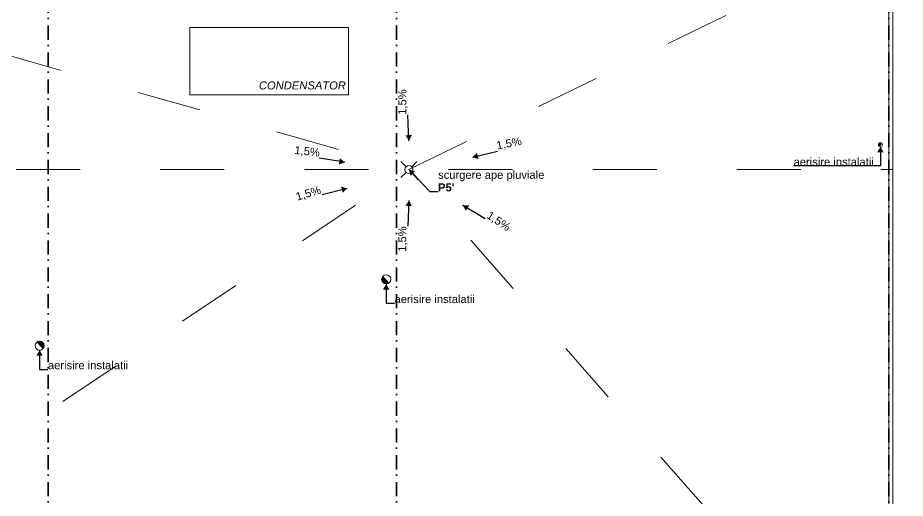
# Model space of a CAD drawing. Header units: millimetres. Extents: x 1322820 to 1391563, y 1051909 to 1098256.
# Drawn here: x 1361349 to 1372432, y 1059466 to 1065464 of the extents above; entities that cross this region are included whole.
import ezdxf
from ezdxf.enums import TextEntityAlignment as Align

# ---------------------------------------------------------------- set-up
doc = ezdxf.new("R2010")
doc.units = ezdxf.units.MM
doc.header["$MEASUREMENT"] = 0
doc.set_wipeout_variables(frame=1)
for name, pattern in [('AStair_dashed', [1800, 800, -1000]), ('Dot & Dashed', [335.138881, 176.388884, -88.194442, 0, -70.555556]), ('Wipeout_Contour', [1000, 0, -1000])]:
    doc.linetypes.add(name, pattern=pattern)
doc.layers.get('0').update_dxf_attribs({"true_color": 0x787878})
for name, color, linetype, lineweight, true_color in [('arhitectura - adnotatii_Pen_No__1', 7, 'Continuous', 13, 0x787878), ('arhitectura - ghena_Pen_No__21', 7, 'Continuous', 20, 0x787878), ('instalatii - echipamente_Pen_No__2', 7, 'Continuous', 13, 0x787878), ('instalatii - echipamente_Pen_No__21', 7, 'Continuous', 20, 0x787878), ('instalatii - echipamente_Pen_No__244', 7, 'Continuous', 13, 0x787878), ('New_arhitectura - axe_Pen_No__201', 7, 'Continuous', 35, 0x787878), ('New_arhitectura - desen 2D_Pen_No__2', 7, 'Continuous', 13, 0x787878), ('New_arhitectura - sort tabla_Pen_No__21', 7, 'Continuous', 20, 0x787878), ('New_instalatii - echipamente_Pen_No__1', 7, 'Continuous', 13, 0x787878), ('New_instalatii - echipamente_Pen_No__21', 7, 'Continuous', 20, 0x787878), ('New_rezistenta - atic_Pen_No__1', 7, 'Continuous', 13, 0x787878)]:
    doc.layers.add(name, color=color, linetype=linetype, lineweight=lineweight, true_color=true_color)
for name, color, linetype, true_color in [('arhitectura - ghena', 7, 'Continuous', 0x787878), ('New_arhitectura - axe', 7, 'Continuous', 0x787878), ('New_arhitectura - sort tabla', 7, 'Continuous', 0x787878), ('New_rezistenta - atic', 7, 'Continuous', 0x787878)]:
    doc.layers.add(name, color=color, linetype=linetype, true_color=true_color)
doc.styles.add('GENERATED_STYLE_1', font='arialbd.ttf')
doc.styles.add('GENERATED_STYLE_2', font='arial.ttf')
doc.styles.add('GENERATED_STYLE_3', font='ariali.ttf')
doc.dimstyles.new('GENERATED_STYLE__2', dxfattribs={"dimtxt": 0.18, "dimasz": 76, "dimexe": 0.18, "dimexo": 0.0625, "dimgap": 0.09, "dimtad": 0, "dimtih": 1, "dimtoh": 1, "dimdec": 4, "dimzin": 0, "dimdsep": 46, "dimcen": 0.09, "dimadec": 0, "dimazin": 0, "dimtfac": 1, "dimtdec": 4, "dimtmove": 0, "dimatfit": 3, "dimldrblk": 'ARROWHEAD_16', "dimfxl": 1, "dimtolj": 1, "dimtzin": 0, "dimarcsym": 0})

# ---------------------------------------------------------------- blocks, each defined once
blk = doc.blocks.new('Slab_1_1', base_point=(1346479, 1090721))
at = {"layer": 'New_arhitectura - sort tabla_Pen_No__21', "color": 7, "linetype": 'Continuous', "lineweight": 20, "flags": 128}
blk.add_lwpolyline([(1346479, 1090721), (1326679, 1090721), (1326679, 1075929), (1355429, 1075929), (1355429, 1056171), (1372849, 1056171), (1372849, 1096121), (1355279, 1096121), (1355279, 1089269), (1355829, 1089269), (1355829, 1095571), (1372229, 1095571), (1372229, 1056721), (1355979, 1056721), (1355979, 1076471), (1327229, 1076471), (1327229, 1090171), (1346479, 1090171)], close=True, dxfattribs=at)
blk = doc.blocks.new('Wall_24_1', base_point=(1372279, 1056671))
at = {"color": 254, "linetype": 'Wipeout_Contour', "lineweight": 0, "ltscale": 6976320.811460949}
blk.add_wipeout([(1372529, 1056671), (1372529, 1095621), (1372279, 1095621), (1372279, 1056671)], dxfattribs=at).dxf.layer = 'New_rezistenta - atic'
at = {"layer": 'New_rezistenta - atic_Pen_No__1', "color": 7, "linetype": 'Continuous', "lineweight": 13, "flags": 128}
blk.add_lwpolyline([(1372279, 1095621), (1372279, 1056671)], dxfattribs=at)
blk = doc.blocks.new('Floor Drain Symbol 23_2')
at = {"layer": 'arhitectura - ghena_Pen_No__21', "color": 7, "linetype": 'Continuous', "lineweight": 20}
for p, q in [((65, 135), (0, 200)), ((135, 135), (200, 200)), ((65, 65), (0, 0)), ((135, 65), (200, 0))]:
    blk.add_line(p, q, dxfattribs=at)
at = {"layer": 'arhitectura - ghena_Pen_No__21', "color": 7, "linetype": 'Continuous', "lineweight": 20, "flags": 128}
blk.add_lwpolyline([(150, 100, 1), (50, 100, 1)], format="xyb", close=True, dxfattribs=at)
blk = doc.blocks.new('ARROWHEAD_16')
at = {"linetype": 'Continuous', "lineweight": 0}
blk.add_hatch(color=0, dxfattribs=at).paths.add_polyline_path([(-0.9093, 0.525), (0, 0), (-0.9093, -0.525)])
at = {"color": 0, "linetype": 'Continuous', "lineweight": 0}
blk.add_line((0, 0), (-1, 0), dxfattribs=at)
blk = doc.blocks.new('Standard grid marker')
at = {"layer": 'New_arhitectura - axe_Pen_No__201', "linetype": 'Dot & Dashed', "lineweight": 35}
blk.add_line((1000, 0), (43350, 0), dxfattribs=at)
at = {"layer": 'New_arhitectura - axe_Pen_No__201', "lineweight": 35, "style": 'GENERATED_STYLE_1'}
for tag, p in [('AC_MarkerText_1_0', (-106, 7)), ('AC_MarkerText_1_1', (44456, 7))]:
    blk.add_attdef(tag, text='', height=125, rotation=270, dxfattribs=at).set_placement(p, align=Align.MIDDLE_CENTER)
blk = doc.blocks.new('terasa')
at = {"layer": 'instalatii - echipamente_Pen_No__2', "linetype": 'Continuous', "lineweight": 13}
h = blk.add_hatch(color=256, dxfattribs=at)
edge = h.paths.add_edge_path()
edge.add_line((1372138.62, 1063898.02), (1372104.063, 1063860.472))
edge.add_arc((1372121.341, 1063879.246), 25.515, 137.3758696, 227.3758696, ccw=False)
edge.add_arc((1372121.341, 1063879.246), 25.515, 47.3758696, 137.3758696, ccw=False)
at = {"layer": 'instalatii - echipamente_Pen_No__244', "linetype": 'Continuous', "lineweight": 13}
for points in [[(1365988.196, 1062156.098), (1365911.403, 1062239.539, 0.414213562), (1365908.079, 1062159.422, 0.414213562)], [(1361583.762, 1061413.002), (1361660.555, 1061329.561, 0.414213562), (1361663.879, 1061409.678, 0.414213562)]]:
    blk.add_hatch(color=256, dxfattribs=at).paths.add_polyline_path(points)
at = {"layer": 'instalatii - echipamente_Pen_No__21', "linetype": 'Continuous', "lineweight": 20}
for centre, radius in [((1372121.485, 1063879.404), 25.515), ((1365950.119, 1062197.468), 56.7), ((1361621.839, 1061371.632), 56.7)]:
    blk.add_circle(centre, radius, dxfattribs=at)
at = {"layer": 'instalatii - echipamente_Pen_No__244', "linetype": 'Continuous', "lineweight": 13, "flags": 128}
blk.add_lwpolyline([(1372138.62, 1063898.02), (1372104.063, 1063860.472, -0.414213562), (1372102.567, 1063896.525, -0.414213562)], format="xyb", close=True, dxfattribs=at)
at = {"layer": 'New_arhitectura - desen 2D_Pen_No__2', "linetype": 'AStair_dashed', "lineweight": 13}
for p, q in [((1355928.539, 1066506.317), (1366234.763, 1063568.714)), ((1366234.763, 1063568.714), (1372278.547, 1066506.317)), ((1355928.539, 1063568.714), (1372278.547, 1063568.714)), ((1355928.539, 1056670.631), (1366234.763, 1063568.714)), ((1372278.547, 1056670.631), (1366234.763, 1063568.714))]:
    blk.add_line(p, q, dxfattribs=at)
at = {"layer": 'New_instalatii - echipamente_Pen_No__21', "linetype": 'Continuous', "lineweight": 20, "flags": 128}
blk.add_lwpolyline([(1363499.563, 1064503.951), (1365477.585, 1064503.951), (1365477.585, 1065344.61), (1363499.563, 1065344.61)], close=True, dxfattribs=at)
at = {"layer": 'arhitectura - ghena', "linetype": 'Continuous', "lineweight": 13, "xscale": -1, "zscale": 1000}
blk.add_blockref('Floor Drain Symbol 23_2', (1366334.763, 1063468.714), dxfattribs=at)
at = {"layer": 'New_arhitectura - axe', "linetype": 'Continuous', "lineweight": 13, "zscale": 1000, "rotation": 90}
for p in [(1361728.517, 1052120.65), (1366078.539, 1052120.65)]:
    blk.add_blockref('Standard grid marker', p, dxfattribs=at)
at = {"layer": 'New_arhitectura - sort tabla', "linetype": 'Continuous', "lineweight": 20}
blk.add_blockref('Slab_1_1', (1346478.502, 1090720.6), dxfattribs=at)
at = {"layer": 'arhitectura - adnotatii_Pen_No__1', "linetype": 'Continuous', "lineweight": 13, "char_height": 100, "style": 'GENERATED_STYLE_2'}
for insert, attachment_point, rotation in [((1366219.876, 1064252.421), 7, 90), ((1367340.569, 1063799.707), 7, 11.0438699), ((1365114.105, 1063711.156), 9, 353.5112887), ((1365149.627, 1063254.636), 9, 16.897441), ((1367184.159, 1062956.495), 7, 326.4289274), ((1366219.876, 1062860.89), 9, 90)]:
    blk.add_mtext('\\A1;1,5%', dxfattribs=dict(at, insert=insert, attachment_point=attachment_point, rotation=rotation))
at = {"layer": 'arhitectura - adnotatii_Pen_No__1', "linetype": 'Continuous', "lineweight": 13, "char_height": 100, "attachment_point": 7, "style": 'GENERATED_STYLE_2'}
for insert in [(1371036.96, 1063613.794), (1366054.525, 1061900.673), (1361726.244, 1061074.837)]:
    blk.add_mtext('\\A1;aerisire instalatii', dxfattribs=dict(at, insert=insert))
at = {"layer": 'arhitectura - adnotatii_Pen_No__1', "linetype": 'Continuous', "lineweight": 13, "insert": (1366597.908, 1063294.891), "char_height": 100, "attachment_point": 7, "line_spacing_factor": 0.94255, "style": 'GENERATED_STYLE_2'}
blk.add_mtext("\\A1;scurgere ape pluviale\\P{\\fArial|b1|i0|c0|p34;P5'}", dxfattribs=at)
at = {"layer": 'New_instalatii - echipamente_Pen_No__1', "linetype": 'Continuous', "lineweight": 13, "insert": (1364903.782, 1064618.829), "char_height": 100, "attachment_point": 5, "style": 'GENERATED_STYLE_3'}
blk.add_mtext('\\A1;CONDENSATOR', dxfattribs=at)
at = {"layer": 'arhitectura - adnotatii_Pen_No__1', "linetype": 'Continuous', "lineweight": 13, "annotation_type": 0, "has_hookline": 1, "text_width": 294.611}
for points, hookline_direction, horizontal_direction in [([(1366234.763, 1063929.349), (1366219.876, 1064252.331)], 0, (0, 1, 0)), ([(1367026.333, 1063723.208), (1367340.481, 1063799.69)], 0, (0.981481, 0.191561, 0)), ([(1365433.425, 1063659.855), (1365114.194, 1063711.146)], 1, (0.993594, -0.113007, 0)), ([(1365463.078, 1063334.295), (1365149.713, 1063254.662)], 1, (0.956827, 0.290659, 0)), ([(1366234.763, 1063183.961), (1366219.876, 1062860.98)], 1, (0, 1, 0)), ([(1366906.744, 1063122.74), (1367184.084, 1062956.544)], 0, (0.833201, -0.552971, 0))]:
    blk.add_leader(points, dimstyle='GENERATED_STYLE__2', dxfattribs=dict(at, hookline_direction=hookline_direction, horizontal_direction=horizontal_direction))
at = {"layer": 'arhitectura - adnotatii_Pen_No__1', "linetype": 'Continuous', "lineweight": 13, "annotation_type": 0, "has_hookline": 1}
for points, hookline_direction, text_width in [([(1372121.485, 1063853.889), (1372121.485, 1063613.794), (1371037.05, 1063613.794)], 1, 987.04), ([(1366234.763, 1063568.714), (1366493.503, 1063294.891), (1366597.818, 1063294.891)], 0, 1317.872), ([(1365950.119, 1062140.768), (1365950.119, 1061900.673), (1366054.435, 1061900.673)], 0, 987.04), ([(1361621.839, 1061314.932), (1361621.839, 1061074.837), (1361726.154, 1061074.837)], 0, 987.04)]:
    blk.add_leader(points, dimstyle='GENERATED_STYLE__2', dxfattribs=dict(at, hookline_direction=hookline_direction, text_width=text_width))
at = {"layer": 'New_rezistenta - atic', "lineweight": 20}
blk.add_blockref('Wall_24_1', (1372278.547, 1056670.631), dxfattribs=at)
at = {"layer": 'New_arhitectura - axe', "linetype": 'Continuous', "lineweight": 13, "zscale": 1000, "rotation": 90}
blk.add_blockref('Standard grid marker', (1372228.538, 1052120.65), dxfattribs=at)

msp = doc.modelspace()

# ---------------------------------------------------------------- block references
msp.add_blockref('terasa', (0, 0))

doc.saveas('drawing.dxf')
